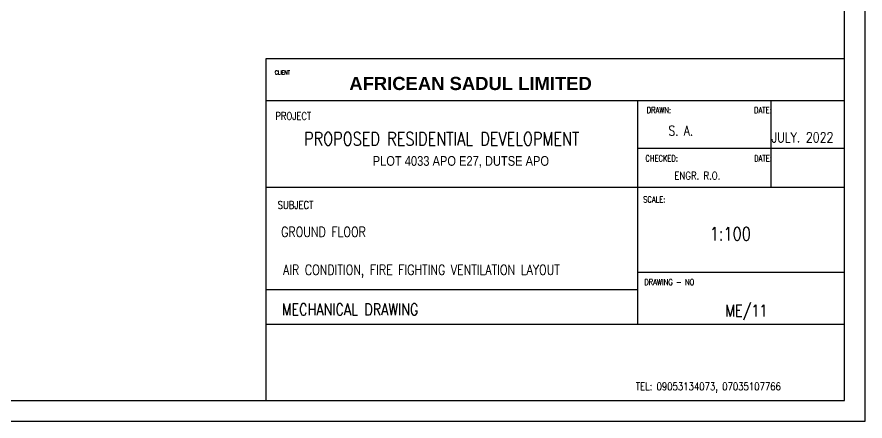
# Model space of a CAD drawing. Header units: inches. Extents: x 23 to 2032867, y 13 to 664695.
# Drawn here: x 728149 to 747443, y 489064 to 498263 of the extents above; entities that cross this region are included whole.
import ezdxf

# ---------------------------------------------------------------- set-up
doc = ezdxf.new("R2010")
doc.units = ezdxf.units.IN
doc.header["$MEASUREMENT"] = 0
for name, color, linetype in [('Annotation - Text', 7, 'Continuous'), ('GFROM', 7, 'Continuous'), ('LIAB', 8, 'Continuous'), ('Plotlyr150', 8, 'Continuous'), ('PLOTYR', 15, 'Continuous')]:
    doc.layers.add(name, color=color, linetype=linetype)
doc.styles.add('GENERATED_STYLE_3', font='arialbd.ttf')
doc.styles.add('SIMPLEX8', font='simplexd.shx', dxfattribs={"width": 0.8})

msp = doc.modelspace()

# ---------------------------------------------------------------- linework, layer by layer
at = {"layer": 'LIAB', "color": 7, "linetype": 'Continuous', "ltscale": 256.031999}
for p, q in [((746973.17, 489533.465), (746973.17, 515539.421)), ((746973.17, 497311.696), (733811.348, 497311.696)), ((733811.348, 497311.696), (733811.348, 489533.465)), ((733811.348, 496358.342), (746973.17, 496358.342)), ((742265.363, 496358.342), (742265.363, 491264.615)), ((745302.544, 496364.52), (745302.544, 494380.267)), ((746973.17, 495264.769), (742265.363, 495264.769)), ((746973.17, 494380.267), (733811.348, 494380.267)), ((742265.363, 492451.541), (746958.688, 492451.541)), ((733811.348, 492055.966), (742265.363, 492055.966)), ((746973.17, 491264.615), (733811.348, 491264.615)), ((709543.055, 489533.465), (746973.17, 489533.465))]:
    msp.add_line(p, q, dxfattribs=at)
at = {"layer": 'PLOTYR', "color": 1, "linetype": 'Continuous', "ltscale": 250}
for p, q in [((747442.592, 489064.043), (747442.592, 516008.843)), ((708950.022, 489064.043), (747442.592, 489064.043))]:
    msp.add_line(p, q, dxfattribs=at)

# ---------------------------------------------------------------- texts
at = {"layer": 'Annotation - Text', "linetype": 'Continuous', "lineweight": 20, "insert": (738438.48, 496898.917), "char_height": 300, "width": 7891.24482, "attachment_point": 2, "line_spacing_factor": 0.992596, "style": 'GENERATED_STYLE_3'}
msp.add_mtext('\\pi59.673;AFRICEAN SADUL LIMITED', dxfattribs=at)
at = {"layer": 'Annotation - Text', "color": 0, "linetype": 'Continuous', "lineweight": 20, "insert": (738183.226, 495095.421), "char_height": 220.29504, "width": 6419.9254, "attachment_point": 2, "line_spacing_factor": 0.992596, "style": 'GENERATED_STYLE_3'}
msp.add_mtext('\\pi43.81889; {\\fTechnicLite|b0|i0|c2|p2;PLOT 4033 APO E27, DUTSE APO }', dxfattribs=at)
at = {"layer": 'GFROM', "color": 7, "linetype": 'Continuous', "ltscale": 204.216, "style": 'SIMPLEX8', "width": 0.8}
for s, height, p in [('PROPOSED RESIDENTIAL DEVELOPMENT', 301.23038, (734681.116, 495340.243, -5724.903)), ('JULY. 2022', 229.5089, (745316.741, 495406.454, 30926.094)), ('GROUND FLOOR', 229.50886, (734158.626, 493254.525)), ('AIR CONDITION, FIRE FIGHTING VENTILATION LAYOUT', 229.50886, (734202.769, 492392.011))]:
    msp.add_text(s, height=height, dxfattribs=at).set_placement(p)
at = {"layer": 'Plotlyr150', "color": 7, "linetype": 'Continuous', "ltscale": 251.249999, "style": 'SIMPLEX8', "width": 0.8}
for s, height, p in [('CLIENT', 87.5604, (734015.821, 496956.032)), ('PROJECT', 175.1207, (734026.418, 495918.942)), ('DRAWN:                      DATE:', 140.09657, (742474.282, 496072.23)), ('CHECKED:                    DATE:', 140.09657, (742445.996, 494973.445)), ('SCALE:', 140.0966, (742394.999, 494038.552)), ('SUBJECT', 175.1207, (734080.281, 493895.107)), ('DRAWING - NO', 140.09657, (742419.424, 492156.936))]:
    msp.add_text(s, height=height, dxfattribs=at).set_placement(p)
at = {"layer": 'Plotlyr150', "color": 7, "linetype": 'Continuous', "ltscale": 306.324012, "style": 'SIMPLEX8', "width": 0.8}
for s, height, p in [('S. A.', 221.3121, (742969.463, 495563.01)), ('ENGR. R.O.', 177.0497, (743105.941, 494561.359)), ('1:100', 303.5832, (743908.978, 493176.183)), ('MECHANICAL DRAWING', 265.57453, (734175.619, 491472.297)), ('ME/11', 265.5745, (744265.297, 491446.316)), ('TEL: 09053134073, 07035107766', 177.04969, (742226.402, 489763.689))]:
    msp.add_text(s, height=height, dxfattribs=at).set_placement(p)

doc.saveas('drawing.dxf')
